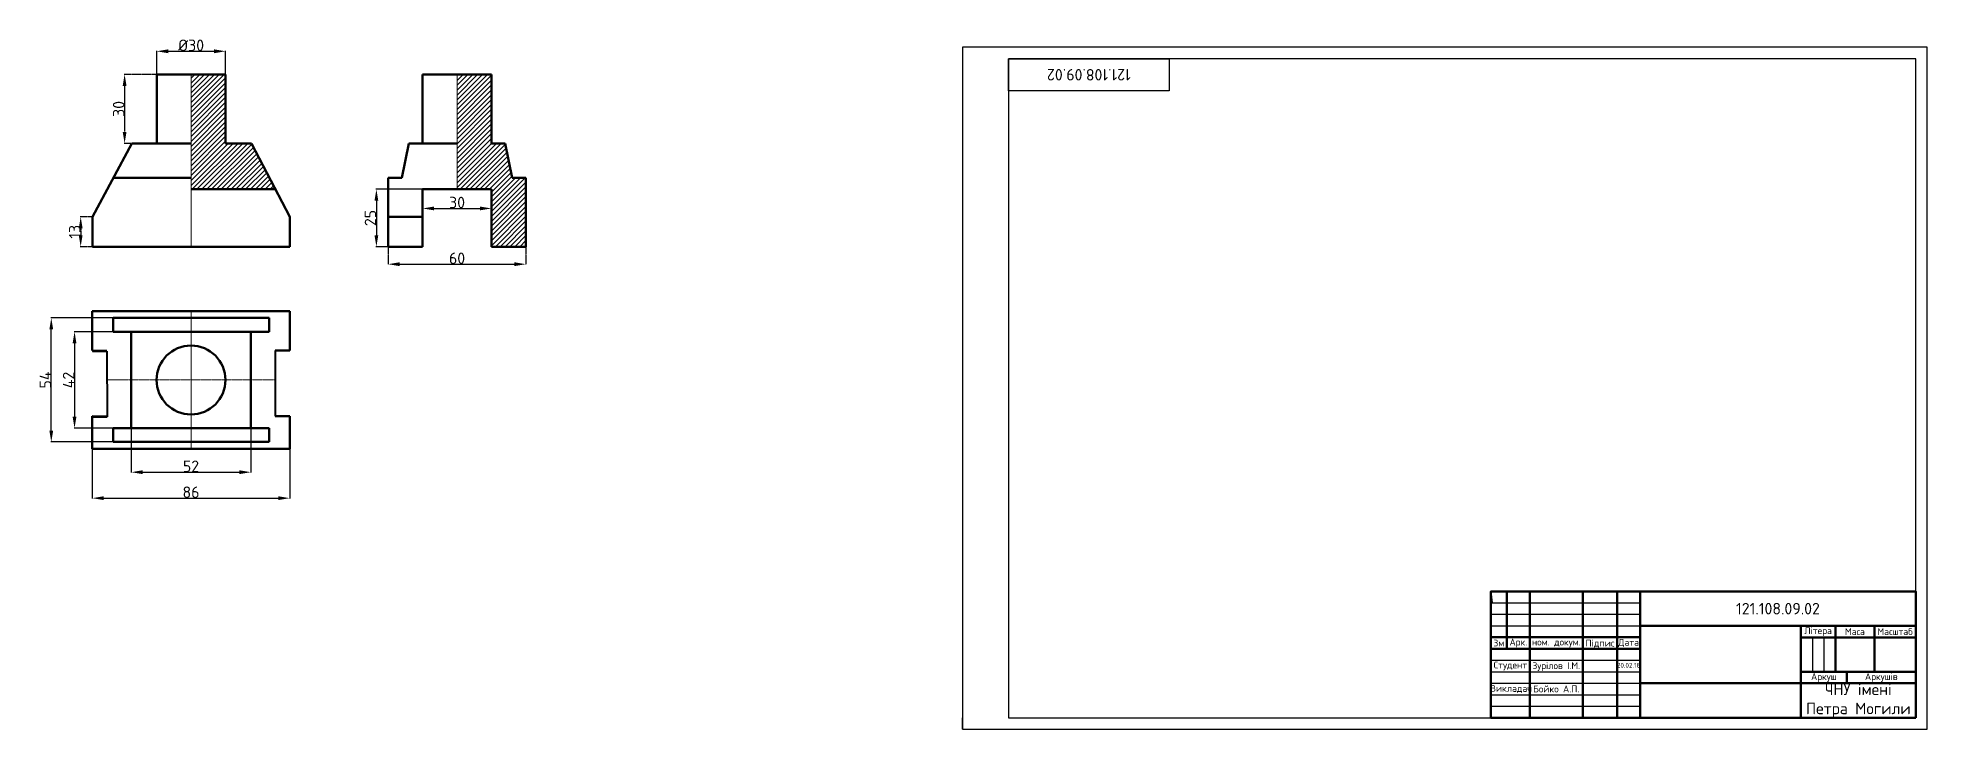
# Model space of a CAD drawing. Header units: inches. Extents: x -401 to 421, y 15 to 316.
import ezdxf

# ---------------------------------------------------------------- set-up
doc = ezdxf.new("R2010")
doc.units = ezdxf.units.IN
doc.header["$MEASUREMENT"] = 0
doc.linetypes.add('CENTER2', pattern=[1.125, 0.75, -0.125, 0.125, -0.125])
for name, color, linetype, lineweight in [('Контур', 7, 'Continuous', 50), ('Осі', 7, 'CENTER2', 15), ('Розмір', 7, 'Continuous', 15)]:
    doc.layers.add(name, color=color, linetype=linetype, lineweight=lineweight)
doc.styles.get("Standard").update_dxf_attribs({"font": 'isocpeur.ttf', "height": 5})
doc.dimstyles.get("Standard").update_dxf_attribs({"dimtxt": 5, "dimasz": 5, "dimexe": 0.18, "dimexo": 0.0625, "dimgap": 0.09, "dimtad": 1, "dimtoh": 1, "dimdec": 0, "dimzin": 0, "dimdsep": 46, "dimtxsty": 'Standard', "dimcen": 0.09, "dimadec": 0, "dimazin": 0, "dimtfac": 1, "dimtdec": 0, "dimtmove": 0, "dimatfit": 3, "dimfxl": 1, "dimtolj": 1, "dimtzin": 0, "dimarcsym": 0})

# ---------------------------------------------------------------- blocks, each defined once
blk = doc.blocks.new('*D3')
at = {"layer": 'Defpoints', "color": 0, "transparency": 16777216}
for p in [(-349.68, 300.44), (-363.65, 270.44), (-349.68, 270.44)]:
    blk.add_point(p, dxfattribs=at)
at = {"layer": 'Осі', "color": 0, "lineweight": -2, "transparency": 16777216}
for p, q in [((-349.74, 300.44), (-363.83, 300.44)), ((-363.65, 295.44), (-363.65, 275.44)), ((-349.74, 270.44), (-363.83, 270.44))]:
    blk.add_line(p, q, dxfattribs=at)
at = {"layer": 'Осі', "color": 0, "transparency": 16777216}
for points in [[(-364.49, 295.44), (-362.82, 295.44), (-363.65, 300.44)], [(-364.49, 275.44), (-362.82, 275.44), (-363.65, 270.44)]]:
    blk.add_solid(points, dxfattribs=at)
at = {"layer": 'Осі', "color": 0, "transparency": 16777216, "insert": (-366.24, 285.44), "char_height": 5, "attachment_point": 5, "rotation": 90}
blk.add_mtext('\\A1;30', dxfattribs=at)
blk = doc.blocks.new('*D6')
at = {"layer": 'Defpoints', "color": 0, "transparency": 16777216}
for p in [(-377.68, 238.44), (-382.78, 225.44), (-377.68, 225.44)]:
    blk.add_point(p, dxfattribs=at)
at = {"layer": 'Осі', "color": 0, "lineweight": -2, "transparency": 16777216}
for p, q in [((-377.74, 238.44), (-382.96, 238.44)), ((-382.78, 233.44), (-382.78, 230.44)), ((-377.74, 225.44), (-382.96, 225.44))]:
    blk.add_line(p, q, dxfattribs=at)
at = {"layer": 'Осі', "color": 0, "transparency": 16777216}
for points in [[(-383.62, 233.44), (-381.95, 233.44), (-382.78, 238.44)], [(-383.62, 230.44), (-381.95, 230.44), (-382.78, 225.44)]]:
    blk.add_solid(points, dxfattribs=at)
at = {"layer": 'Осі', "color": 0, "transparency": 16777216, "insert": (-385.37, 231.94), "char_height": 5, "attachment_point": 5, "rotation": 90}
blk.add_mtext('\\A1;13', dxfattribs=at)
blk = doc.blocks.new('*D9')
at = {"layer": 'Defpoints', "color": 0, "transparency": 16777216}
for p in [(-248.9, 225.44), (-188.9, 225.44), (-188.9, 217.82)]:
    blk.add_point(p, dxfattribs=at)
at = {"layer": 'Осі', "color": 0, "lineweight": -2, "transparency": 16777216}
for p, q in [((-248.9, 225.38), (-248.9, 217.64)), ((-188.9, 225.38), (-188.9, 217.64)), ((-243.9, 217.82), (-193.9, 217.82))]:
    blk.add_line(p, q, dxfattribs=at)
at = {"layer": 'Осі', "color": 0, "transparency": 16777216}
for points in [[(-243.9, 218.66), (-243.9, 216.99), (-248.9, 217.82)], [(-193.9, 218.66), (-193.9, 216.99), (-188.9, 217.82)]]:
    blk.add_solid(points, dxfattribs=at)
at = {"layer": 'Осі', "color": 0, "transparency": 16777216, "insert": (-218.9, 220.41), "char_height": 5, "attachment_point": 5}
blk.add_mtext('\\A1;60', dxfattribs=at)
blk = doc.blocks.new('*D15')
at = {"layer": 'Defpoints', "color": 0, "transparency": 16777216}
for p in [(-360.74, 188.4), (-385.45, 146.4), (-360.74, 146.4)]:
    blk.add_point(p, dxfattribs=at)
at = {"layer": 'Розмір', "color": 0, "lineweight": -2, "transparency": 16777216}
for p, q in [((-360.8, 188.4), (-385.63, 188.4)), ((-385.45, 183.4), (-385.45, 151.4)), ((-360.8, 146.4), (-385.63, 146.4))]:
    blk.add_line(p, q, dxfattribs=at)
at = {"layer": 'Розмір', "color": 0, "transparency": 16777216}
for points in [[(-386.29, 183.4), (-384.62, 183.4), (-385.45, 188.4)], [(-386.29, 151.4), (-384.62, 151.4), (-385.45, 146.4)]]:
    blk.add_solid(points, dxfattribs=at)
at = {"layer": 'Розмір', "color": 0, "transparency": 16777216, "insert": (-388.04, 167.4), "char_height": 5, "attachment_point": 5, "rotation": 90}
blk.add_mtext('\\A1;42', dxfattribs=at)
blk = doc.blocks.new('*D16')
at = {"layer": 'Defpoints', "color": 0, "transparency": 16777216}
for p in [(-360.74, 146.4), (-308.74, 146.4), (-308.74, 127.24)]:
    blk.add_point(p, dxfattribs=at)
at = {"layer": 'Розмір', "color": 0, "lineweight": -2, "transparency": 16777216}
for p, q in [((-360.74, 146.34), (-360.74, 127.06)), ((-308.74, 146.34), (-308.74, 127.06)), ((-355.74, 127.24), (-313.74, 127.24))]:
    blk.add_line(p, q, dxfattribs=at)
at = {"layer": 'Розмір', "color": 0, "transparency": 16777216}
for points in [[(-355.74, 128.08), (-355.74, 126.41), (-360.74, 127.24)], [(-313.74, 128.08), (-313.74, 126.41), (-308.74, 127.24)]]:
    blk.add_solid(points, dxfattribs=at)
at = {"layer": 'Розмір', "color": 0, "transparency": 16777216, "insert": (-334.74, 129.83), "char_height": 5, "attachment_point": 5}
blk.add_mtext('\\A1;52', dxfattribs=at)
blk = doc.blocks.new('*D17')
at = {"layer": 'Defpoints', "color": 0, "transparency": 16777216}
for p in [(-377.74, 137.4), (-291.74, 137.4), (-291.74, 115.93)]:
    blk.add_point(p, dxfattribs=at)
at = {"layer": 'Розмір', "color": 0, "lineweight": -2, "transparency": 16777216}
for p, q in [((-377.74, 137.34), (-377.74, 115.75)), ((-291.74, 137.34), (-291.74, 115.75)), ((-372.74, 115.93), (-296.74, 115.93))]:
    blk.add_line(p, q, dxfattribs=at)
at = {"layer": 'Розмір', "color": 0, "transparency": 16777216}
for points in [[(-372.74, 116.76), (-372.74, 115.1), (-377.74, 115.93)], [(-296.74, 116.76), (-296.74, 115.1), (-291.74, 115.93)]]:
    blk.add_solid(points, dxfattribs=at)
at = {"layer": 'Розмір', "color": 0, "transparency": 16777216, "insert": (-334.74, 118.52), "char_height": 5, "attachment_point": 5}
blk.add_mtext('\\A1;86', dxfattribs=at)
blk = doc.blocks.new('*D21')
at = {"layer": 'Defpoints', "color": 0, "transparency": 16777216}
for p in [(-233.9, 250.44), (-203.9, 250.44), (-203.9, 242.1)]:
    blk.add_point(p, dxfattribs=at)
at = {"layer": 'Розмір', "color": 0, "lineweight": -2, "transparency": 16777216}
for p, q in [((-233.9, 250.38), (-233.9, 241.92)), ((-203.9, 250.38), (-203.9, 241.92)), ((-228.9, 242.1), (-208.9, 242.1))]:
    blk.add_line(p, q, dxfattribs=at)
at = {"layer": 'Розмір', "color": 0, "transparency": 16777216}
for points in [[(-228.9, 242.93), (-228.9, 241.27), (-233.9, 242.1)], [(-208.9, 242.93), (-208.9, 241.27), (-203.9, 242.1)]]:
    blk.add_solid(points, dxfattribs=at)
at = {"layer": 'Розмір', "color": 0, "transparency": 16777216, "insert": (-218.9, 244.69), "char_height": 5, "attachment_point": 5}
blk.add_mtext('\\A1;30', dxfattribs=at)
blk = doc.blocks.new('*D22')
at = {"layer": 'Defpoints', "color": 0, "transparency": 16777216}
for p in [(-233.9, 250.44), (-254.02, 225.44), (-233.9, 225.44)]:
    blk.add_point(p, dxfattribs=at)
at = {"layer": 'Розмір', "color": 0, "lineweight": -2, "transparency": 16777216}
for p, q in [((-233.96, 250.44), (-254.2, 250.44)), ((-254.02, 245.44), (-254.02, 230.44)), ((-233.96, 225.44), (-254.2, 225.44))]:
    blk.add_line(p, q, dxfattribs=at)
at = {"layer": 'Розмір', "color": 0, "transparency": 16777216}
for points in [[(-254.85, 245.44), (-253.19, 245.44), (-254.02, 250.44)], [(-254.85, 230.44), (-253.19, 230.44), (-254.02, 225.44)]]:
    blk.add_solid(points, dxfattribs=at)
at = {"layer": 'Розмір', "color": 0, "transparency": 16777216, "insert": (-256.61, 237.94), "char_height": 5, "attachment_point": 5, "rotation": 90}
blk.add_mtext('\\A1;25', dxfattribs=at)
blk = doc.blocks.new('*D23')
at = {"layer": 'Defpoints', "color": 0, "transparency": 16777216}
for p in [(-395.58, 194.4), (-368.58, 194.4), (-368.58, 140.4)]:
    blk.add_point(p, dxfattribs=at)
at = {"layer": 'Розмір', "color": 0, "lineweight": -2, "transparency": 16777216}
for p, q in [((-368.65, 194.4), (-395.76, 194.4)), ((-395.58, 145.4), (-395.58, 189.4)), ((-368.65, 140.4), (-395.76, 140.4))]:
    blk.add_line(p, q, dxfattribs=at)
at = {"layer": 'Розмір', "color": 0, "transparency": 16777216}
for points in [[(-396.42, 189.4), (-394.75, 189.4), (-395.58, 194.4)], [(-396.42, 145.4), (-394.75, 145.4), (-395.58, 140.4)]]:
    blk.add_solid(points, dxfattribs=at)
at = {"layer": 'Розмір', "color": 0, "transparency": 16777216, "insert": (-398.17, 167.4), "char_height": 5, "attachment_point": 5, "rotation": 90}
blk.add_mtext('\\A1;54', dxfattribs=at)
blk = doc.blocks.new('*D24')
at = {"layer": 'Defpoints', "color": 0, "transparency": 16777216}
for p in [(-319.68, 310.55), (-349.68, 300.44), (-319.68, 300.44)]:
    blk.add_point(p, dxfattribs=at)
at = {"layer": 'Розмір', "color": 0, "lineweight": -2, "transparency": 16777216}
for p, q in [((-349.68, 300.5), (-349.68, 310.73)), ((-344.68, 310.55), (-324.68, 310.55)), ((-319.68, 300.5), (-319.68, 310.73))]:
    blk.add_line(p, q, dxfattribs=at)
at = {"layer": 'Розмір', "color": 0, "transparency": 16777216}
for points in [[(-344.68, 311.38), (-344.68, 309.71), (-349.68, 310.55)], [(-324.68, 311.38), (-324.68, 309.71), (-319.68, 310.55)]]:
    blk.add_solid(points, dxfattribs=at)
at = {"layer": 'Розмір', "color": 0, "transparency": 16777216, "insert": (-334.68, 313.14), "char_height": 5, "attachment_point": 5}
blk.add_mtext('\\A1;%%C30', dxfattribs=at)

msp = doc.modelspace()

# ---------------------------------------------------------------- hatches: boundary and pattern name
at = {"layer": 'Розмір'}
h = msp.add_hatch(dxfattribs=at)
h.set_pattern_fill('ANSI31', color=256, scale=12)
h.set_pattern_definition([(45, (309.7724, -36.7701), (-1.0606602, 1.0606602), [])])
h.paths.add_polyline_path([(-334.68, 250.44), (-297.96, 250.44), (-308.44, 270.44), (-319.68, 270.44), (-319.68, 300.44), (-334.68, 300.44)])
h = msp.add_hatch(dxfattribs=at)
h.set_pattern_fill('ANSI31', color=256, scale=12)
h.set_pattern_definition([(45, (339.5545, -36.7701), (-1.06066, 1.06066), [])])
h.paths.add_polyline_path([(-203.9, 270.44), (-203.9, 300.44), (-218.9, 300.44), (-218.9, 250.44), (-203.9, 250.44), (-203.9, 238.44), (-203.9, 225.44), (-188.9, 225.44), (-188.9, 238.44), (-188.9, 255.44), (-194.9, 255.44), (-197.9, 270.44)])

# ---------------------------------------------------------------- linework, layer by layer
for p, q in [((421.23, 312.32), (1.23, 312.32)), ((1.23, 312.32), (1.23, 312.32)), ((1.23, 312.32), (1.23, 15.32)), ((416.23, 307.32), (21.23, 307.32)), ((21.23, 307.32), (21.23, 20.32)), ((416.23, 20.32), (416.23, 307.32)), ((421.23, 15.32), (421.23, 312.32)), ((231.23, 75.32), (231.23, 75.32)), ((231.23, 75.32), (231.23, 75.32)), ((231.23, 75.32), (238.23, 75.32)), ((231.23, 75.32), (231.23, 70.32)), ((231.23, 75.32), (231.23, 75.32)), ((231.23, 75.32), (231.23, 70.32)), ((231.23, 75.32), (231.82, 70.36)), ((271.23, 75.32), (286.23, 75.32)), ((286.23, 75.32), (286.23, 75.32)), ((286.23, 75.32), (296.23, 75.32)), ((296.23, 75.32), (296.23, 75.32)), ((416.23, 75.32), (416.23, 20.32)), ((416.23, 75.32), (416.23, 60.32)), ((416.23, 60.32), (416.23, 75.32)), ((416.23, 75.32), (416.23, 60.32)), ((231.23, 70.32), (296.23, 70.35)), ((231.23, 70.32), (231.23, 70.32)), ((231.23, 70.32), (231.23, 70.32)), ((231.82, 70.36), (231.82, 70.36)), ((231.82, 70.36), (286.23, 70.36)), ((231.23, 65.36), (296.23, 65.36)), ((231.23, 60.36), (296.23, 60.36)), ((416.23, 60.32), (398.23, 60.32)), ((416.23, 60.32), (416.23, 60.32)), ((231.82, 50.36), (286.23, 50.36)), ((371.23, 55.32), (371.23, 40.32)), ((371.23, 55.32), (371.23, 49.21)), ((376.23, 55.32), (376.23, 40.32)), ((231.23, 45.36), (296.23, 45.36)), ((231.23, 40.36), (296.23, 40.36)), ((231.23, 35.36), (296.23, 35.36)), ((231.82, 35.36), (296.23, 35.36)), ((366.23, 40.32), (386.23, 40.32)), ((370.78, 35.32), (372.16, 35.32)), ((386.23, 40.32), (386.23, 40.32)), ((231.23, 30.36), (296.23, 30.36)), ((231.23, 25.36), (296.23, 25.36)), ((1.23, 15.32), (1.23, 20.32)), ((21.23, 20.32), (416.23, 20.32)), ((1.23, 15.32), (421.23, 15.32)), ((1.23, 15.32), (421.23, 15.32))]:
    msp.add_line(p, q)
at = {"lineweight": 50}
for p, q in [((238.23, 75.32), (238.23, 50.36)), ((248.23, 75.32), (248.23, 20.32)), ((271.23, 75.32), (271.23, 20.32)), ((286.23, 75.32), (286.23, 20.32)), ((296.23, 75.32), (296.23, 20.32)), ((416.23, 60.32), (296.23, 60.36)), ((366.23, 60.32), (366.23, 20.32)), ((381.23, 60.32), (381.23, 40.32)), ((398.23, 60.32), (398.23, 40.32)), ((231.23, 55.36), (296.23, 55.36)), ((231.23, 50.36), (296.23, 50.36)), ((416.23, 55.32), (366.23, 55.32)), ((416.23, 35.32), (296.23, 35.36)), ((416.23, 40.32), (366.23, 40.32)), ((386.23, 40.32), (386.23, 35.32))]:
    msp.add_line(p, q, dxfattribs=at)
for points in [[(21.23, 307.32), (21.23, 307.32), (21.23, 307.32), (21.23, 307.32)], [(21.23, 307.32), (21.23, 307.32), (21.23, 307.32), (21.23, 307.32)], [(21.23, 307.32), (21.23, 307.32), (21.23, 307.32), (21.23, 307.32)], [(21.23, 307.32), (21.23, 307.32), (21.23, 307.32), (21.23, 307.32)], [(21.23, 307.32), (91.23, 307.32), (91.23, 293.32), (21.23, 293.32)]]:
    msp.add_lwpolyline(points, close=True)
msp.add_lwpolyline([(416.23, 20.32), (231.23, 20.32), (231.23, 75.32), (416.23, 75.32)], close=True, dxfattribs=at)
at = {"layer": 'Контур'}
for p, q in [((-319.68, 300.44), (-349.68, 300.44)), ((-349.68, 300.44), (-349.68, 270.44)), ((-319.68, 270.44), (-319.68, 300.44)), ((-203.9, 300.44), (-233.9, 300.44)), ((-233.9, 300.44), (-233.9, 270.44)), ((-203.9, 270.44), (-203.9, 300.44)), ((-360.44, 270.44), (-377.68, 238.44)), ((-360.44, 270.44), (-334.68, 270.44)), ((-349.68, 270.44), (-334.68, 270.44)), ((-319.68, 270.44), (-308.44, 270.44)), ((-308.44, 270.44), (-291.68, 238.44)), ((-242.9, 255.44), (-239.9, 270.44)), ((-239.9, 270.44), (-218.9, 270.44)), ((-233.9, 270.44), (-218.9, 270.44)), ((-203.9, 270.44), (-197.9, 270.44)), ((-197.9, 270.44), (-194.9, 255.44)), ((-368.52, 255.44), (-334.59, 255.44)), ((-248.9, 238.44), (-248.9, 255.44)), ((-248.9, 255.44), (-242.9, 255.44)), ((-188.9, 255.44), (-194.9, 255.44)), ((-188.9, 238.44), (-188.9, 255.44)), ((-297.96, 250.44), (-334.59, 250.44)), ((-233.9, 238.44), (-233.9, 250.44)), ((-233.9, 250.44), (-203.9, 250.44)), ((-203.9, 238.44), (-203.9, 250.44)), ((-377.68, 225.44), (-377.68, 238.44)), ((-291.68, 238.44), (-291.68, 225.44)), ((-248.9, 238.44), (-248.9, 225.44)), ((-248.9, 238.44), (-233.9, 238.44)), ((-233.9, 238.44), (-233.9, 225.44)), ((-203.9, 238.44), (-203.9, 225.44)), ((-188.9, 225.44), (-188.9, 238.44)), ((-377.68, 225.44), (-291.68, 225.44)), ((-248.9, 225.44), (-233.9, 225.44)), ((-233.9, 225.44), (-248.9, 225.44)), ((-203.9, 225.44), (-188.9, 225.44)), ((-291.74, 197.4), (-377.74, 197.4)), ((-377.74, 197.4), (-377.74, 180.17)), ((-300.65, 194.4), (-368.58, 194.4)), ((-368.58, 194.4), (-368.58, 188.4)), ((-300.65, 194.4), (-300.65, 188.4)), ((-291.74, 180.17), (-291.74, 197.4)), ((-300.65, 188.4), (-368.58, 188.4)), ((-360.74, 188.4), (-360.74, 146.4)), ((-308.74, 146.4), (-308.74, 188.4)), ((-377.74, 180.17), (-371.4, 180.15)), ((-371.4, 179.95), (-377.69, 179.91)), ((-298.03, 180.17), (-291.74, 180.17)), ((-377.74, 151.58), (-371.23, 151.56)), ((-377.74, 137.4), (-377.74, 151.58)), ((-371.23, 151.36), (-377.52, 151.33)), ((-298.03, 151.58), (-291.74, 151.58)), ((-291.74, 137.4), (-291.74, 151.58)), ((-368.58, 146.4), (-300.65, 146.4)), ((-368.58, 146.4), (-368.58, 140.4)), ((-368.58, 140.4), (-300.65, 140.4)), ((-300.65, 146.4), (-300.65, 140.4)), ((-334.74, 137.4), (-377.74, 137.4)), ((-334.74, 137.4), (-291.74, 137.4))]:
    msp.add_line(p, q, dxfattribs=at)
msp.add_circle((-334.74, 167.4), 15, dxfattribs=at)
at = {"layer": 'Осі'}
for p, q in [((-334.68, 300.44), (-334.68, 225.44)), ((-218.9, 250.44), (-218.9, 300.44)), ((-197.9, 270.44), (-197.9, 270.44)), ((-188.9, 238.44), (-188.9, 238.44)), ((-298.03, 167.44), (-371.33, 167.44))]:
    msp.add_line(p, q, dxfattribs=at)
at = {"layer": 'Розмір'}
for p, q in [((-233.9, 225.44), (-233.9, 250.44)), ((-334.74, 197.4), (-334.74, 137.4))]:
    msp.add_line(p, q, dxfattribs=at)
at = {"layer": 'Розмір', "lineweight": 40}
for p, q in [((-371.4, 179.95), (-371.23, 151.36)), ((-298.03, 180.17), (-298.03, 151.58))]:
    msp.add_line(p, q, dxfattribs=at)

# ---------------------------------------------------------------- texts
at = {"insert": (56.23, 300.32), "char_height": 5, "attachment_point": 5, "rotation": 180}
msp.add_mtext_dynamic_manual_height_columns('121.108.09.02', width=70, gutter_width=25, heights=[0], dxfattribs=at)
at = {"attachment_point": 5}
for s, width, insert, char_height in [('121.108.09.02', 120, (356.23, 67.82), 5), ('Літера', 15, (373.73, 57.82), 3), ('Маса', 17, (389.73, 57.82), 3), ('Масштаб', 18, (407.23, 57.82), 3), ('3м', 7, (234.73, 52.86), 3), ('Арк.', 10, (243.23, 52.86), 3), ('{\\H0.6x;ном. докум.}', 23, (259.73, 52.86), 5), ('Підпис', 15, (278.73, 52.58), 3), ('Дата', 10, (291.23, 52.86), 3), ('Студент', 17, (239.73, 42.86), 3), ('Зурілов І.М.', 23, (259.73, 42.58), 3), ('Викладач', 16.4042, (240.02, 32.86), 3), ('Бойко А.П.', 23, (259.73, 32.86), 3), ('ЧНУ імені Петра Могили', 50, (391.23, 27.83), 5), ('Аркуш', 20, (376.23, 37.82), 3), ('Аркушів', 30, (401.23, 37.82), 3)]:
    msp.add_mtext_dynamic_manual_height_columns(s, width=width, gutter_width=25, heights=[0], dxfattribs=dict(at, insert=insert, char_height=char_height))
at = {"layer": 'Розмір', "linetype": 'CENTER2', "insert": (291.23, 43.16), "char_height": 2, "attachment_point": 5}
msp.add_mtext_dynamic_manual_height_columns('20.02.18', width=10, gutter_width=25, heights=[0], dxfattribs=at)

# ---------------------------------------------------------------- dimensions: what is measured, and where the dimension line sits
at = {"layer": 'Осі'}
for base, p1, p2, text, picture, middle in [((-363.65, 270.44), (-349.68, 300.44), (-349.68, 270.44), '30', '*D3', (-366.24, 285.44)), ((-382.78, 225.44), (-377.68, 238.44), (-377.68, 225.44), '13', '*D6', (-385.37, 231.94))]:
    dim = msp.add_linear_dim(base=base, p1=p1, p2=p2, angle=90, text=text, dimstyle='Standard', dxfattribs=at)
    dim.commit()
    dim.dimension.update_dxf_attribs({"geometry": picture, "text_midpoint": middle})
dim = msp.add_linear_dim(base=(-188.9, 217.82), p1=(-248.9, 225.44), p2=(-188.9, 225.44), text='60', dimstyle='Standard', dxfattribs=at)
dim.commit()
dim.dimension.update_dxf_attribs({"geometry": '*D9', "text_midpoint": (-218.9, 220.41)})
at = {"layer": 'Розмір'}
dim = msp.add_linear_dim(base=(-319.68, 310.55), p1=(-349.68, 300.44), p2=(-319.68, 300.44), text='%%C<>', dimstyle='Standard', dxfattribs=at)
dim.commit()
dim.dimension.update_dxf_attribs({"geometry": '*D24', "text_midpoint": (-334.68, 313.14)})
for base, p1, p2, picture, middle in [((-254.02, 225.44), (-233.9, 250.44), (-233.9, 225.44), '*D22', (-256.61, 237.94)), ((-395.58, 194.4), (-368.58, 140.4), (-368.58, 194.4), '*D23', (-398.17, 167.4)), ((-385.45, 146.4), (-360.74, 188.4), (-360.74, 146.4), '*D15', (-388.04, 167.4))]:
    dim = msp.add_linear_dim(base=base, p1=p1, p2=p2, angle=90, dimstyle='Standard', dxfattribs=at)
    dim.commit()
    dim.dimension.update_dxf_attribs({"geometry": picture, "text_midpoint": middle})
dim = msp.add_linear_dim(base=(-203.9, 242.1), p1=(-233.9, 250.44), p2=(-203.9, 250.44), dimstyle='Standard', dxfattribs=at)
dim.commit()
dim.dimension.update_dxf_attribs({"geometry": '*D21', "text_midpoint": (-218.9, 244.69)})
for base, p1, p2, picture, middle in [((-308.74, 127.24), (-360.74, 146.4), (-308.74, 146.4), '*D16', (-334.74, 127.24)), ((-291.74, 115.93), (-377.74, 137.4), (-291.74, 137.4), '*D17', (-334.74, 115.93))]:
    dim = msp.add_linear_dim(base=base, p1=p1, p2=p2, dimstyle='Standard', dxfattribs=at)
    dim.commit()
    dim.dimension.update_dxf_attribs({"geometry": picture, "text_midpoint": middle, "dimtype": 160})

doc.saveas('drawing.dxf')
